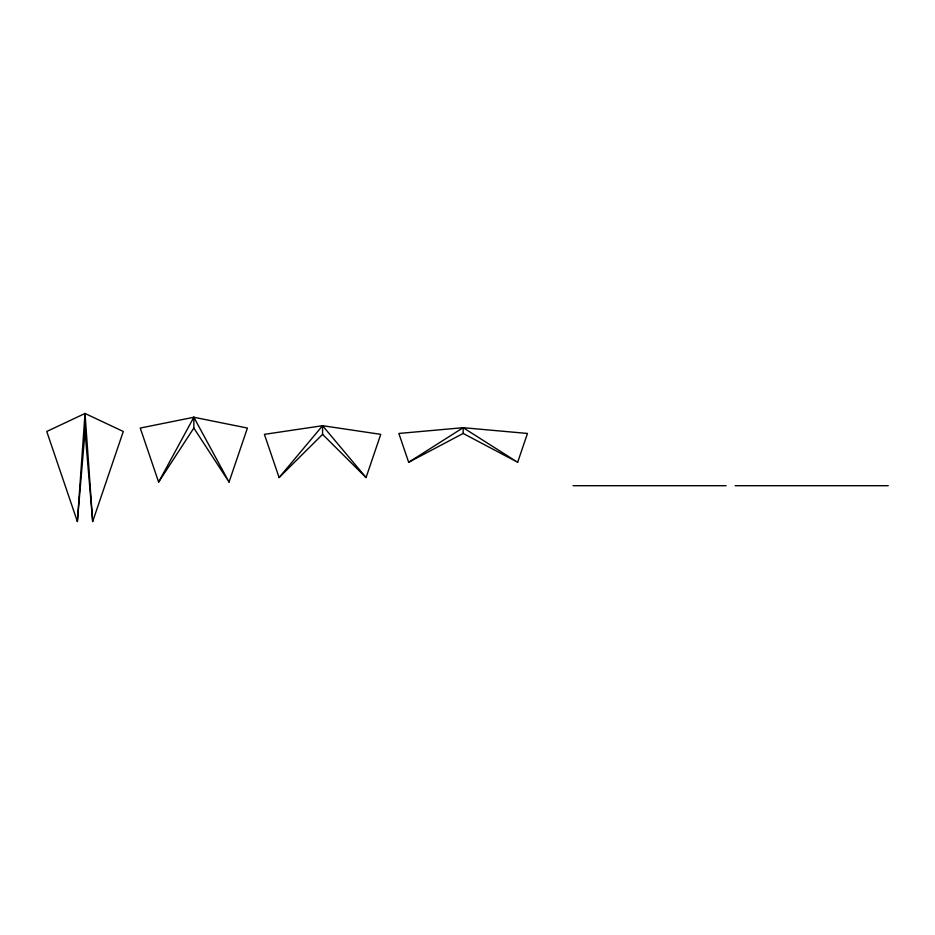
<?xml version="1.0" encoding="UTF-8"?>
<svg xmlns="http://www.w3.org/2000/svg" width="935" height="935" viewBox="0 0 935 935"><rect width="100%" height="100%" fill="white"/><g stroke="black" fill="none" stroke-linecap="round" stroke-linejoin="round"><path stroke-width="1.4" d="M77.371 521.531L85.027 413.469L123.291 431.479L92.682 521.531L85.027 431.479L85.027 413.469L46.75 431.479L77.371 521.531L85.027 431.479M229.052 482.086L247.424 428.055L193.837 417.255L140.25 428.055L158.623 482.086L193.837 428.055L193.837 417.255L229.052 482.086L193.837 428.055M322.575 434.354L366.052 477.575L380.755 434.354L322.575 425.705L264.406 434.354L279.098 477.575L322.575 434.354L322.575 425.705L279.098 477.575M517.663 462.276L527.457 433.454L463.164 427.692L398.859 433.454L408.653 462.276L463.164 433.454L517.663 462.276L463.164 427.692L408.653 462.276M158.623 482.086L193.837 417.255M573.062 485.697L726.156 485.697M735.155 485.697L888.25 485.697M322.575 425.705L366.052 477.575M85.027 413.469L92.682 521.531M463.164 427.692L463.164 433.454"/></g></svg>
